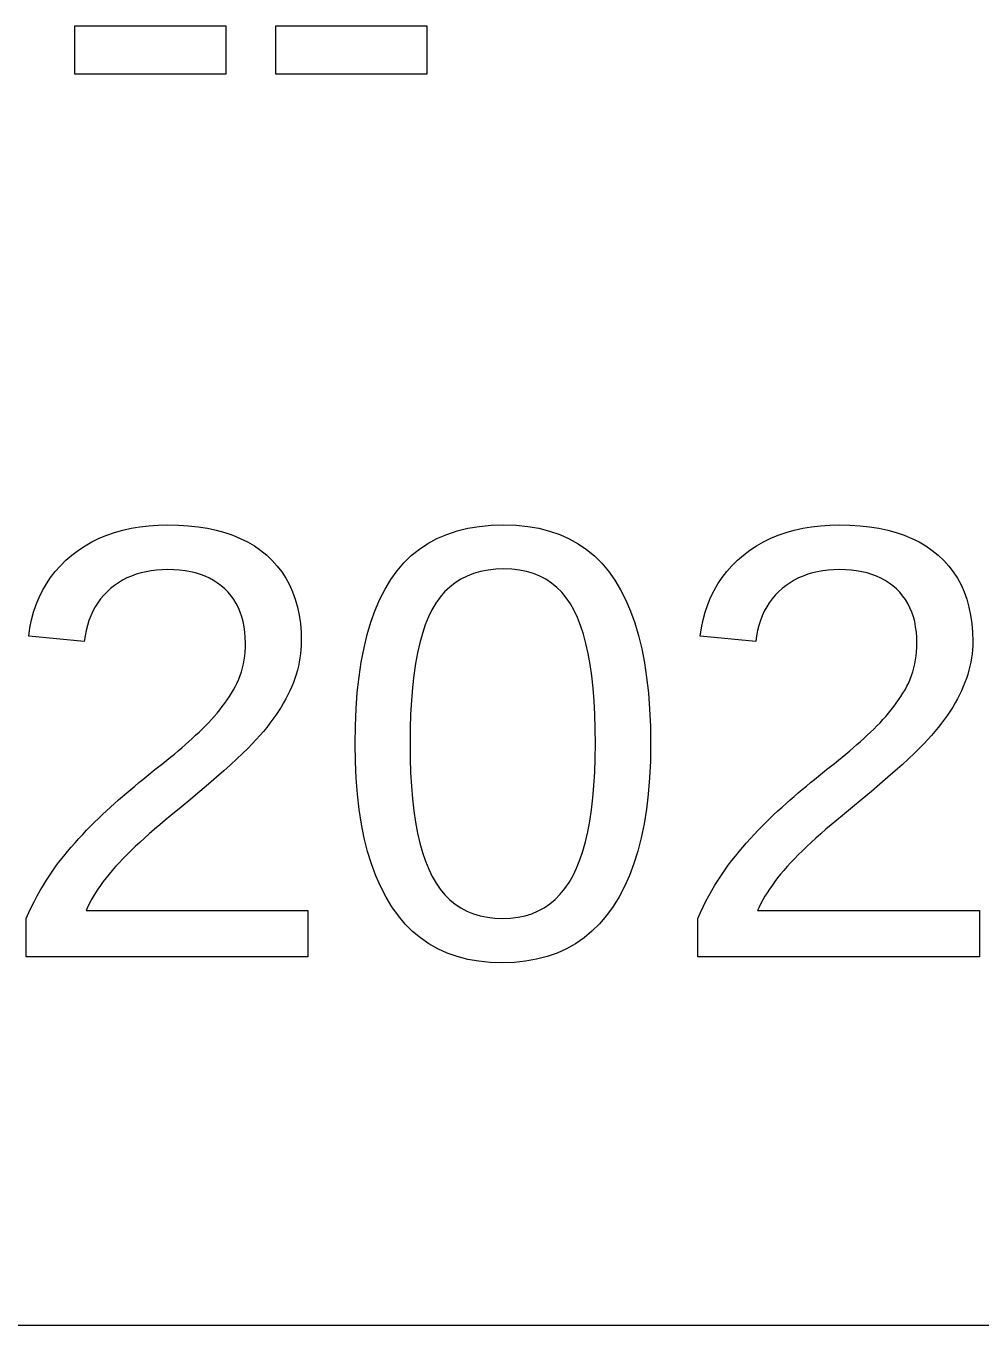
# Model space of a CAD drawing. Header units: metres. Extents: x -408 to 65, y -65 to 78.
# Drawn here: x -150.53 to -137.65, y -64.96 to -47.46 of the extents above; entities that cross this region are included whole.
import ezdxf

# ---------------------------------------------------------------- set-up
doc = ezdxf.new("R2010")
doc.units = ezdxf.units.M

msp = doc.modelspace()

# ---------------------------------------------------------------- linework, layer by layer
for p, q in [((-149.867, -48.1121), (-149.867, -47.4611)), ((-149.867, -47.4611), (-147.832, -47.4611)), ((-147.832, -47.4611), (-147.832, -48.1121)), ((-147.157, -48.1121), (-147.157, -47.4611)), ((-147.157, -47.4611), (-145.122, -47.4611)), ((-145.122, -47.4611), (-145.122, -48.1121)), ((-147.832, -48.1121), (-149.867, -48.1121)), ((-145.122, -48.1121), (-147.157, -48.1121)), ((-149.221, -54.2523), (-149.107, -54.2269)), ((-149.107, -54.2269), (-148.99, -54.2071)), ((-148.99, -54.2071), (-148.868, -54.193)), ((-148.868, -54.193), (-148.743, -54.1845)), ((-148.743, -54.1845), (-148.613, -54.1817)), ((-148.613, -54.1817), (-148.471, -54.1845)), ((-148.471, -54.1845), (-148.335, -54.193)), ((-148.335, -54.193), (-148.205, -54.2072)), ((-148.205, -54.2072), (-148.08, -54.2271)), ((-148.08, -54.2271), (-147.96, -54.2527)), ((-144.715, -54.2635), (-144.569, -54.2277)), ((-144.569, -54.2277), (-144.415, -54.2021)), ((-144.415, -54.2021), (-144.253, -54.1868)), ((-144.253, -54.1868), (-144.083, -54.1817)), ((-144.083, -54.1817), (-143.918, -54.1869)), ((-143.918, -54.1869), (-143.76, -54.2024)), ((-143.76, -54.2024), (-143.61, -54.2282)), ((-143.61, -54.2282), (-143.467, -54.2644)), ((-140.169, -54.2523), (-140.055, -54.2269)), ((-140.055, -54.2269), (-139.938, -54.2071)), ((-139.938, -54.2071), (-139.816, -54.193)), ((-139.816, -54.193), (-139.691, -54.1845)), ((-139.691, -54.1845), (-139.561, -54.1817)), ((-139.561, -54.1817), (-139.419, -54.1845)), ((-139.419, -54.1845), (-139.283, -54.193)), ((-139.283, -54.193), (-139.153, -54.2072)), ((-139.153, -54.2072), (-139.028, -54.2271)), ((-139.028, -54.2271), (-138.908, -54.2527)), ((-149.729, -54.4643), (-149.636, -54.4106)), ((-149.636, -54.4106), (-149.538, -54.3625)), ((-149.538, -54.3625), (-149.436, -54.3202)), ((-149.436, -54.3202), (-149.331, -54.2834)), ((-149.331, -54.2834), (-149.221, -54.2523)), ((-147.96, -54.2527), (-147.846, -54.2839)), ((-147.846, -54.2839), (-147.738, -54.3208)), ((-147.738, -54.3208), (-147.636, -54.3634)), ((-147.636, -54.3634), (-147.538, -54.4117)), ((-147.538, -54.4117), (-147.447, -54.4657)), ((-145.108, -54.4323), (-144.985, -54.3658)), ((-144.985, -54.3658), (-144.854, -54.3095)), ((-144.854, -54.3095), (-144.715, -54.2635)), ((-143.467, -54.2644), (-143.331, -54.311)), ((-143.331, -54.311), (-143.203, -54.3678)), ((-143.203, -54.3678), (-143.082, -54.4351)), ((-140.677, -54.4643), (-140.584, -54.4106)), ((-140.584, -54.4106), (-140.486, -54.3625)), ((-140.486, -54.3625), (-140.384, -54.3202)), ((-140.384, -54.3202), (-140.279, -54.2834)), ((-140.279, -54.2834), (-140.169, -54.2523)), ((-138.908, -54.2527), (-138.795, -54.2839)), ((-138.795, -54.2839), (-138.686, -54.3208)), ((-138.686, -54.3208), (-138.584, -54.3634)), ((-138.584, -54.3634), (-138.487, -54.4117)), ((-138.487, -54.4117), (-138.395, -54.4657)), ((-149.986, -54.6584), (-149.905, -54.5886)), ((-149.905, -54.5886), (-149.819, -54.5236)), ((-149.819, -54.5236), (-149.729, -54.4643)), ((-147.447, -54.4657), (-147.361, -54.5253)), ((-147.361, -54.5253), (-147.28, -54.5906)), ((-147.28, -54.5906), (-147.206, -54.6611)), ((-145.43, -54.6931), (-145.331, -54.5959)), ((-145.331, -54.5959), (-145.223, -54.509)), ((-145.223, -54.509), (-145.108, -54.4323)), ((-143.082, -54.4351), (-142.968, -54.5126)), ((-142.968, -54.5126), (-142.862, -54.6005)), ((-140.934, -54.6584), (-140.853, -54.5886)), ((-140.853, -54.5886), (-140.767, -54.5236)), ((-140.767, -54.5236), (-140.677, -54.4643)), ((-138.395, -54.4657), (-138.309, -54.5253)), ((-138.309, -54.5253), (-138.229, -54.5906)), ((-138.229, -54.5906), (-138.154, -54.6611)), ((-150.13, -54.8096), (-150.061, -54.732)), ((-150.061, -54.732), (-149.986, -54.6584)), ((-147.206, -54.6611), (-147.138, -54.7364)), ((-147.138, -54.7364), (-147.077, -54.8165)), ((-145.522, -54.8005), (-145.43, -54.6931)), ((-142.862, -54.6005), (-142.763, -54.6988)), ((-142.763, -54.6988), (-142.672, -54.8074)), ((-141.078, -54.8096), (-141.009, -54.732)), ((-141.009, -54.732), (-140.934, -54.6584)), ((-138.154, -54.6611), (-138.086, -54.7364)), ((-138.086, -54.7364), (-138.025, -54.8165)), ((-150.25, -54.9764), (-150.193, -54.891)), ((-150.193, -54.891), (-150.13, -54.8096)), ((-149.222, -54.9269), (-149.278, -54.9605)), ((-149.164, -54.8969), (-149.222, -54.9269)), ((-149.103, -54.8704), (-149.164, -54.8969)), ((-149.04, -54.8474), (-149.103, -54.8704)), ((-148.974, -54.828), (-149.04, -54.8474)), ((-148.907, -54.8121), (-148.974, -54.828)), ((-148.837, -54.7997), (-148.907, -54.8121)), ((-148.764, -54.7909), (-148.837, -54.7997)), ((-148.69, -54.7856), (-148.764, -54.7909)), ((-148.613, -54.7838), (-148.69, -54.7856)), ((-148.532, -54.7857), (-148.613, -54.7838)), ((-148.455, -54.7911), (-148.532, -54.7857)), ((-148.38, -54.8001), (-148.455, -54.7911)), ((-148.309, -54.8128), (-148.38, -54.8001)), ((-148.24, -54.8291), (-148.309, -54.8128)), ((-148.175, -54.849), (-148.24, -54.8291)), ((-148.112, -54.8725), (-148.175, -54.849)), ((-148.052, -54.8996), (-148.112, -54.8725)), ((-147.996, -54.9303), (-148.052, -54.8996)), ((-147.942, -54.9647), (-147.996, -54.9303)), ((-147.077, -54.8165), (-147.022, -54.9014)), ((-147.022, -54.9014), (-146.973, -54.991)), ((-145.684, -55.046), (-145.607, -54.9181)), ((-145.607, -54.9181), (-145.522, -54.8005)), ((-144.663, -54.9131), (-144.741, -54.9627)), ((-144.58, -54.8711), (-144.663, -54.9131)), ((-144.491, -54.8368), (-144.58, -54.8711)), ((-144.397, -54.8101), (-144.491, -54.8368)), ((-144.297, -54.791), (-144.397, -54.8101)), ((-144.193, -54.7796), (-144.297, -54.791)), ((-144.083, -54.7757), (-144.193, -54.7796)), ((-143.976, -54.7796), (-144.083, -54.7757)), ((-143.874, -54.7912), (-143.976, -54.7796)), ((-143.777, -54.8106), (-143.874, -54.7912)), ((-143.685, -54.8377), (-143.777, -54.8106)), ((-143.598, -54.8725), (-143.685, -54.8377)), ((-143.517, -54.9151), (-143.598, -54.8725)), ((-143.441, -54.9654), (-143.517, -54.9151)), ((-142.672, -54.8074), (-142.588, -54.9263)), ((-142.588, -54.9263), (-142.511, -55.0553)), ((-141.199, -54.9764), (-141.141, -54.891)), ((-141.141, -54.891), (-141.078, -54.8096)), ((-140.17, -54.9269), (-140.226, -54.9605)), ((-140.112, -54.8969), (-140.17, -54.9269)), ((-140.051, -54.8704), (-140.112, -54.8969)), ((-139.988, -54.8474), (-140.051, -54.8704)), ((-139.922, -54.828), (-139.988, -54.8474)), ((-139.855, -54.8121), (-139.922, -54.828)), ((-139.785, -54.7997), (-139.855, -54.8121)), ((-139.712, -54.7909), (-139.785, -54.7997)), ((-139.638, -54.7856), (-139.712, -54.7909)), ((-139.561, -54.7838), (-139.638, -54.7856)), ((-139.48, -54.7857), (-139.561, -54.7838)), ((-139.403, -54.7911), (-139.48, -54.7857)), ((-139.328, -54.8001), (-139.403, -54.7911)), ((-139.257, -54.8128), (-139.328, -54.8001)), ((-139.188, -54.8291), (-139.257, -54.8128)), ((-139.123, -54.849), (-139.188, -54.8291)), ((-139.06, -54.8725), (-139.123, -54.849)), ((-139, -54.8996), (-139.06, -54.8725)), ((-138.944, -54.9303), (-139, -54.8996)), ((-138.89, -54.9647), (-138.944, -54.9303)), ((-138.025, -54.8165), (-137.97, -54.9014)), ((-137.97, -54.9014), (-137.921, -54.991)), ((-150.348, -55.1588), (-150.302, -55.0657)), ((-150.302, -55.0657), (-150.25, -54.9764)), ((-149.433, -55.082), (-149.478, -55.1287)), ((-149.384, -55.0382), (-149.433, -55.082)), ((-149.332, -54.9976), (-149.384, -55.0382)), ((-149.278, -54.9605), (-149.332, -54.9976)), ((-147.892, -55.0027), (-147.942, -54.9647)), ((-147.844, -55.0443), (-147.892, -55.0027)), ((-147.8, -55.0891), (-147.844, -55.0443)), ((-147.759, -55.1369), (-147.8, -55.0891)), ((-146.973, -54.991), (-146.931, -55.0854)), ((-146.931, -55.0854), (-146.895, -55.1846)), ((-145.754, -55.1842), (-145.684, -55.046)), ((-144.882, -55.0847), (-144.944, -55.1572)), ((-144.814, -55.0199), (-144.882, -55.0847)), ((-144.741, -54.9627), (-144.814, -55.0199)), ((-143.37, -55.0235), (-143.441, -54.9654)), ((-143.304, -55.0893), (-143.37, -55.0235)), ((-143.243, -55.1628), (-143.304, -55.0893)), ((-142.511, -55.0553), (-142.44, -55.1944)), ((-141.296, -55.1588), (-141.25, -55.0657)), ((-141.25, -55.0657), (-141.199, -54.9764)), ((-140.381, -55.082), (-140.426, -55.1287)), ((-140.332, -55.0382), (-140.381, -55.082)), ((-140.28, -54.9976), (-140.332, -55.0382)), ((-140.226, -54.9605), (-140.28, -54.9976)), ((-138.84, -55.0027), (-138.89, -54.9647)), ((-138.792, -55.0443), (-138.84, -55.0027)), ((-138.748, -55.0891), (-138.792, -55.0443)), ((-138.708, -55.1369), (-138.748, -55.0891)), ((-137.921, -54.991), (-137.879, -55.0854)), ((-137.879, -55.0854), (-137.844, -55.1846)), ((-150.422, -55.3568), (-150.388, -55.2559)), ((-150.388, -55.2559), (-150.348, -55.1588)), ((-149.593, -55.2858), (-149.625, -55.3438)), ((-149.558, -55.2305), (-149.593, -55.2858)), ((-149.52, -55.1782), (-149.558, -55.2305)), ((-149.478, -55.1287), (-149.52, -55.1782)), ((-147.723, -55.1877), (-147.759, -55.1369)), ((-147.69, -55.2414), (-147.723, -55.1877)), ((-147.661, -55.298), (-147.69, -55.2414)), ((-146.895, -55.1846), (-146.866, -55.2886)), ((-146.866, -55.2886), (-146.844, -55.3974)), ((-145.818, -55.3326), (-145.754, -55.1842)), ((-145.002, -55.2373), (-145.053, -55.325)), ((-144.944, -55.1572), (-145.002, -55.2373)), ((-143.187, -55.2441), (-143.243, -55.1628)), ((-143.137, -55.3331), (-143.187, -55.2441)), ((-142.44, -55.1944), (-142.377, -55.3433)), ((-141.37, -55.3568), (-141.336, -55.2559)), ((-141.336, -55.2559), (-141.296, -55.1588)), ((-140.541, -55.2858), (-140.573, -55.3438)), ((-140.506, -55.2305), (-140.541, -55.2858)), ((-140.468, -55.1782), (-140.506, -55.2305)), ((-140.426, -55.1287), (-140.468, -55.1782)), ((-138.671, -55.1877), (-138.708, -55.1369)), ((-138.638, -55.2414), (-138.671, -55.1877)), ((-138.61, -55.298), (-138.638, -55.2414)), ((-137.844, -55.1846), (-137.814, -55.2886)), ((-137.814, -55.2886), (-137.792, -55.3974)), ((-150.472, -55.5704), (-150.45, -55.4617)), ((-150.45, -55.4617), (-150.422, -55.3568)), ((-149.677, -55.4686), (-149.698, -55.5352)), ((-149.652, -55.4048), (-149.677, -55.4686)), ((-149.625, -55.3438), (-149.652, -55.4048)), ((-147.636, -55.3576), (-147.661, -55.298)), ((-147.615, -55.4201), (-147.636, -55.3576)), ((-147.598, -55.4855), (-147.615, -55.4201)), ((-146.844, -55.3974), (-146.827, -55.5109)), ((-145.875, -55.4914), (-145.818, -55.3326)), ((-145.1, -55.4215), (-145.143, -55.5278)), ((-145.053, -55.325), (-145.1, -55.4215)), ((-143.091, -55.4308), (-143.137, -55.3331)), ((-143.049, -55.5379), (-143.091, -55.4308)), ((-142.377, -55.3433), (-142.32, -55.5022)), ((-141.42, -55.5704), (-141.398, -55.4617)), ((-141.398, -55.4617), (-141.37, -55.3568)), ((-140.625, -55.4686), (-140.646, -55.5352)), ((-140.601, -55.4048), (-140.625, -55.4686)), ((-140.573, -55.3438), (-140.601, -55.4048)), ((-138.585, -55.3576), (-138.61, -55.298)), ((-138.563, -55.4201), (-138.585, -55.3576)), ((-138.546, -55.4855), (-138.563, -55.4201)), ((-137.792, -55.3974), (-137.776, -55.5109)), ((-150.489, -55.6831), (-150.472, -55.5704)), ((-149.715, -55.6047), (-149.729, -55.677)), ((-149.698, -55.5352), (-149.715, -55.6047)), ((-147.585, -55.5539), (-147.598, -55.4855)), ((-147.575, -55.6252), (-147.585, -55.5539)), ((-147.569, -55.6995), (-147.575, -55.6252)), ((-146.827, -55.5109), (-146.818, -55.6292)), ((-146.818, -55.6292), (-146.815, -55.7522)), ((-145.925, -55.6604), (-145.875, -55.4914)), ((-145.182, -55.6439), (-145.217, -55.7699)), ((-145.143, -55.5278), (-145.182, -55.6439)), ((-143.011, -55.6546), (-143.049, -55.5379)), ((-142.32, -55.5022), (-142.27, -55.6711)), ((-141.437, -55.6831), (-141.42, -55.5704)), ((-140.663, -55.6047), (-140.678, -55.677)), ((-140.646, -55.5352), (-140.663, -55.6047)), ((-138.533, -55.5539), (-138.546, -55.4855)), ((-138.523, -55.6252), (-138.533, -55.5539)), ((-138.517, -55.6995), (-138.523, -55.6252)), ((-137.776, -55.5109), (-137.766, -55.6292)), ((-137.766, -55.6292), (-137.763, -55.7522)), ((-149.74, -55.7522), (-150.489, -55.6831)), ((-149.729, -55.677), (-149.74, -55.7522)), ((-147.567, -55.7767), (-147.569, -55.6995)), ((-147.568, -55.8345), (-147.567, -55.7767)), ((-146.816, -55.8078), (-146.819, -55.8633)), ((-146.815, -55.7522), (-146.816, -55.8078)), ((-145.968, -55.8397), (-145.925, -55.6604)), ((-145.217, -55.7699), (-145.248, -55.9057)), ((-142.978, -55.7807), (-143.011, -55.6546)), ((-142.948, -55.9163), (-142.978, -55.7807)), ((-142.27, -55.6711), (-142.226, -55.8499)), ((-140.688, -55.7522), (-141.437, -55.6831)), ((-140.678, -55.677), (-140.688, -55.7522)), ((-138.515, -55.7767), (-138.517, -55.6995)), ((-138.516, -55.8345), (-138.515, -55.7767)), ((-137.764, -55.8078), (-137.767, -55.8633)), ((-137.763, -55.7522), (-137.764, -55.8078)), ((-147.585, -56.0018), (-147.577, -55.947)), ((-147.577, -55.947), (-147.572, -55.8913)), ((-147.572, -55.8913), (-147.568, -55.8345)), ((-146.832, -55.9742), (-146.841, -56.0296)), ((-146.824, -55.9188), (-146.832, -55.9742)), ((-146.819, -55.8633), (-146.824, -55.9188)), ((-146.005, -56.0293), (-145.968, -55.8397)), ((-145.248, -55.9057), (-145.275, -56.0513)), ((-142.922, -56.0614), (-142.948, -55.9163)), ((-142.226, -55.8499), (-142.189, -56.0386)), ((-138.533, -56.0018), (-138.525, -55.947)), ((-138.525, -55.947), (-138.52, -55.8913)), ((-138.52, -55.8913), (-138.516, -55.8345)), ((-137.78, -55.9742), (-137.789, -56.0296)), ((-137.772, -55.9188), (-137.78, -55.9742)), ((-137.767, -55.8633), (-137.772, -55.9188)), ((-147.639, -56.2106), (-147.622, -56.1599)), ((-147.622, -56.1599), (-147.607, -56.1082)), ((-147.607, -56.1082), (-147.595, -56.0555)), ((-147.595, -56.0555), (-147.585, -56.0018)), ((-146.866, -56.1401), (-146.882, -56.1953)), ((-146.853, -56.0848), (-146.866, -56.1401)), ((-146.841, -56.0296), (-146.853, -56.0848)), ((-146.035, -56.2292), (-146.005, -56.0293)), ((-145.275, -56.0513), (-145.297, -56.2067)), ((-142.9, -56.216), (-142.922, -56.0614)), ((-142.189, -56.0386), (-142.159, -56.2373)), ((-138.587, -56.2106), (-138.57, -56.1599)), ((-138.57, -56.1599), (-138.556, -56.1082)), ((-138.556, -56.1082), (-138.543, -56.0555)), ((-138.543, -56.0555), (-138.533, -56.0018)), ((-137.815, -56.1401), (-137.83, -56.1953)), ((-137.801, -56.0848), (-137.815, -56.1401)), ((-137.789, -56.0296), (-137.801, -56.0848)), ((-147.702, -56.3566), (-147.679, -56.309)), ((-147.679, -56.309), (-147.658, -56.2603)), ((-147.658, -56.2603), (-147.639, -56.2106)), ((-146.921, -56.3055), (-146.943, -56.3605)), ((-146.9, -56.2504), (-146.921, -56.3055)), ((-146.882, -56.1953), (-146.9, -56.2504)), ((-146.059, -56.4393), (-146.035, -56.2292)), ((-145.297, -56.2067), (-145.316, -56.372)), ((-142.882, -56.3802), (-142.9, -56.216)), ((-142.159, -56.2373), (-142.136, -56.4459)), ((-138.65, -56.3566), (-138.627, -56.309)), ((-138.627, -56.309), (-138.606, -56.2603)), ((-138.606, -56.2603), (-138.587, -56.2106)), ((-137.869, -56.3055), (-137.891, -56.3605)), ((-137.848, -56.2504), (-137.869, -56.3055)), ((-137.83, -56.1953), (-137.848, -56.2504)), ((-147.815, -56.5401), (-147.784, -56.4948)), ((-147.784, -56.4948), (-147.755, -56.4492)), ((-147.755, -56.4492), (-147.728, -56.4032)), ((-147.728, -56.4032), (-147.702, -56.3566)), ((-146.994, -56.4704), (-147.022, -56.5253)), ((-146.967, -56.4154), (-146.994, -56.4704)), ((-146.943, -56.3605), (-146.967, -56.4154)), ((-146.075, -56.6598), (-146.059, -56.4393)), ((-145.316, -56.372), (-145.33, -56.5472)), ((-142.868, -56.5538), (-142.882, -56.3802)), ((-142.136, -56.4459), (-142.119, -56.6645)), ((-138.763, -56.5401), (-138.732, -56.4948)), ((-138.732, -56.4948), (-138.704, -56.4492)), ((-138.704, -56.4492), (-138.676, -56.4032)), ((-138.676, -56.4032), (-138.65, -56.3566)), ((-137.942, -56.4704), (-137.97, -56.5253)), ((-137.915, -56.4154), (-137.942, -56.4704)), ((-137.891, -56.3605), (-137.915, -56.4154)), ((-147.949, -56.7177), (-147.914, -56.6738)), ((-147.914, -56.6738), (-147.879, -56.6296)), ((-147.879, -56.6296), (-147.846, -56.585)), ((-147.846, -56.585), (-147.815, -56.5401)), ((-147.12, -56.6901), (-147.157, -56.745)), ((-147.085, -56.6351), (-147.12, -56.6901)), ((-147.053, -56.5802), (-147.085, -56.6351)), ((-147.022, -56.5253), (-147.053, -56.5802)), ((-146.085, -56.8905), (-146.075, -56.6598)), ((-145.33, -56.5472), (-145.34, -56.7321)), ((-142.858, -56.7369), (-142.868, -56.5538)), ((-142.119, -56.6645), (-142.109, -56.8931)), ((-138.898, -56.7177), (-138.862, -56.6738)), ((-138.862, -56.6738), (-138.827, -56.6296)), ((-138.827, -56.6296), (-138.794, -56.585)), ((-138.794, -56.585), (-138.763, -56.5401)), ((-138.068, -56.6901), (-138.105, -56.745)), ((-138.033, -56.6351), (-138.068, -56.6901)), ((-138.001, -56.5802), (-138.033, -56.6351)), ((-137.97, -56.5253), (-138.001, -56.5802)), ((-148.106, -56.89), (-148.065, -56.8474)), ((-148.065, -56.8474), (-148.025, -56.8045)), ((-148.025, -56.8045), (-147.987, -56.7613)), ((-147.987, -56.7613), (-147.949, -56.7177)), ((-147.237, -56.8549), (-147.28, -56.9098)), ((-147.196, -56.7999), (-147.237, -56.8549)), ((-147.157, -56.745), (-147.196, -56.7999)), ((-145.34, -56.7321), (-145.346, -56.9269)), ((-142.852, -56.9294), (-142.858, -56.7369)), ((-139.055, -56.89), (-139.013, -56.8474)), ((-139.013, -56.8474), (-138.973, -56.8045)), ((-138.973, -56.8045), (-138.935, -56.7613)), ((-138.935, -56.7613), (-138.898, -56.7177)), ((-138.185, -56.8549), (-138.228, -56.9098)), ((-138.144, -56.7999), (-138.185, -56.8549)), ((-138.105, -56.745), (-138.144, -56.7999)), ((-148.283, -57.0583), (-148.238, -57.0163)), ((-148.238, -57.0163), (-148.193, -56.9742)), ((-148.193, -56.9742), (-148.149, -56.9322)), ((-148.149, -56.9322), (-148.106, -56.89)), ((-147.372, -57.0197), (-147.421, -57.0746)), ((-147.325, -56.9647), (-147.372, -57.0197)), ((-147.28, -56.9098), (-147.325, -56.9647)), ((-146.089, -57.1315), (-146.085, -56.8905)), ((-145.346, -56.9269), (-145.348, -57.1315)), ((-142.85, -57.1315), (-142.852, -56.9294)), ((-142.109, -56.8931), (-142.106, -57.1315)), ((-139.231, -57.0583), (-139.186, -57.0163)), ((-139.186, -57.0163), (-139.141, -56.9742)), ((-139.141, -56.9742), (-139.097, -56.9322)), ((-139.097, -56.9322), (-139.055, -56.89)), ((-138.32, -57.0197), (-138.369, -57.0746)), ((-138.273, -56.9647), (-138.32, -57.0197)), ((-138.228, -56.9098), (-138.273, -56.9647)), ((-148.474, -57.2265), (-148.425, -57.1844)), ((-148.425, -57.1844), (-148.377, -57.1424)), ((-148.377, -57.1424), (-148.33, -57.1004)), ((-148.33, -57.1004), (-148.283, -57.0583)), ((-147.536, -57.1945), (-147.606, -57.262)), ((-147.475, -57.132), (-147.536, -57.1945)), ((-147.421, -57.0746), (-147.475, -57.132)), ((-146.085, -57.3675), (-146.089, -57.1315)), ((-145.348, -57.1315), (-145.346, -57.3304)), ((-142.852, -57.3266), (-142.85, -57.1315)), ((-142.106, -57.1315), (-142.109, -57.3662)), ((-139.422, -57.2265), (-139.373, -57.1844)), ((-139.373, -57.1844), (-139.325, -57.1424)), ((-139.325, -57.1424), (-139.278, -57.1004)), ((-139.278, -57.1004), (-139.231, -57.0583)), ((-138.485, -57.1945), (-138.554, -57.262)), ((-138.423, -57.132), (-138.485, -57.1945)), ((-138.369, -57.0746), (-138.423, -57.132)), ((-148.733, -57.4367), (-148.68, -57.3947)), ((-148.68, -57.3947), (-148.627, -57.3526)), ((-148.627, -57.3526), (-148.575, -57.3106)), ((-148.575, -57.3106), (-148.524, -57.2685)), ((-148.524, -57.2685), (-148.474, -57.2265)), ((-147.683, -57.3345), (-147.767, -57.4121)), ((-147.606, -57.262), (-147.683, -57.3345)), ((-146.075, -57.5938), (-146.085, -57.3675)), ((-145.346, -57.3304), (-145.34, -57.5202)), ((-142.858, -57.5131), (-142.852, -57.3266)), ((-142.109, -57.3662), (-142.12, -57.5914)), ((-139.681, -57.4367), (-139.628, -57.3947)), ((-139.628, -57.3947), (-139.575, -57.3526)), ((-139.575, -57.3526), (-139.523, -57.3106)), ((-139.523, -57.3106), (-139.472, -57.2685)), ((-139.472, -57.2685), (-139.422, -57.2265)), ((-138.631, -57.3345), (-138.715, -57.4121)), ((-138.554, -57.262), (-138.631, -57.3345)), ((-148.949, -57.6096), (-148.895, -57.5655)), ((-148.895, -57.5655), (-148.841, -57.522)), ((-148.841, -57.522), (-148.787, -57.479)), ((-148.787, -57.479), (-148.733, -57.4367)), ((-147.859, -57.4947), (-147.959, -57.5823)), ((-147.767, -57.4121), (-147.859, -57.4947)), ((-145.34, -57.5202), (-145.33, -57.7009)), ((-142.869, -57.691), (-142.858, -57.5131)), ((-139.897, -57.6096), (-139.843, -57.5655)), ((-139.843, -57.5655), (-139.789, -57.522)), ((-139.789, -57.522), (-139.735, -57.479)), ((-139.735, -57.479), (-139.681, -57.4367)), ((-138.807, -57.4947), (-138.907, -57.5823)), ((-138.715, -57.4121), (-138.807, -57.4947)), ((-149.167, -57.792), (-149.112, -57.7455)), ((-149.112, -57.7455), (-149.058, -57.6996)), ((-149.058, -57.6996), (-149.004, -57.6543)), ((-149.004, -57.6543), (-148.949, -57.6096)), ((-148.066, -57.675), (-148.181, -57.7726)), ((-147.959, -57.5823), (-148.066, -57.675)), ((-146.058, -57.8105), (-146.075, -57.5938)), ((-145.33, -57.7009), (-145.315, -57.8725)), ((-142.884, -57.8603), (-142.869, -57.691)), ((-142.12, -57.5914), (-142.137, -57.8072)), ((-140.115, -57.792), (-140.061, -57.7455)), ((-140.061, -57.7455), (-140.006, -57.6996)), ((-140.006, -57.6996), (-139.952, -57.6543)), ((-139.952, -57.6543), (-139.897, -57.6096)), ((-139.014, -57.675), (-139.129, -57.7726)), ((-138.907, -57.5823), (-139.014, -57.675)), ((-149.331, -57.9351), (-149.276, -57.8868)), ((-149.276, -57.8868), (-149.222, -57.8391)), ((-149.222, -57.8391), (-149.167, -57.792)), ((-148.304, -57.8754), (-148.434, -57.9831)), ((-148.181, -57.7726), (-148.304, -57.8754)), ((-146.034, -58.0176), (-146.058, -57.8105)), ((-145.315, -57.8725), (-145.296, -58.035)), ((-142.902, -58.021), (-142.884, -57.8603)), ((-142.137, -57.8072), (-142.162, -58.0135)), ((-140.279, -57.9351), (-140.224, -57.8868)), ((-140.224, -57.8868), (-140.17, -57.8391)), ((-140.17, -57.8391), (-140.115, -57.792)), ((-139.252, -57.8754), (-139.382, -57.9831)), ((-139.129, -57.7726), (-139.252, -57.8754)), ((-149.549, -58.1358), (-149.495, -58.0842)), ((-149.495, -58.0842), (-149.441, -58.0336)), ((-149.441, -58.0336), (-149.386, -57.9839)), ((-149.386, -57.9839), (-149.331, -57.9351)), ((-148.572, -58.0958), (-148.649, -58.1591)), ((-148.434, -57.9831), (-148.572, -58.0958)), ((-146.003, -58.2151), (-146.034, -58.0176)), ((-145.296, -58.035), (-145.274, -58.1884)), ((-142.925, -58.1731), (-142.902, -58.021)), ((-142.162, -58.0135), (-142.193, -58.2105)), ((-140.497, -58.1358), (-140.443, -58.0842)), ((-140.443, -58.0842), (-140.389, -58.0336)), ((-140.389, -58.0336), (-140.334, -57.9839)), ((-140.334, -57.9839), (-140.279, -57.9351)), ((-139.52, -58.0958), (-139.597, -58.1591)), ((-139.382, -57.9831), (-139.52, -58.0958)), ((-149.708, -58.2962), (-149.655, -58.2418)), ((-149.655, -58.2418), (-149.602, -58.1883)), ((-149.602, -58.1883), (-149.549, -58.1358)), ((-148.723, -58.2212), (-148.794, -58.2824)), ((-148.649, -58.1591), (-148.723, -58.2212)), ((-145.965, -58.403), (-146.003, -58.2151)), ((-145.274, -58.1884), (-145.247, -58.3327)), ((-142.953, -58.3167), (-142.925, -58.1731)), ((-142.193, -58.2105), (-142.232, -58.3979)), ((-140.656, -58.2962), (-140.603, -58.2418)), ((-140.603, -58.2418), (-140.55, -58.1883)), ((-140.55, -58.1883), (-140.497, -58.1358)), ((-139.671, -58.2212), (-139.742, -58.2824)), ((-139.597, -58.1591), (-139.671, -58.2212)), ((-149.863, -58.4653), (-149.812, -58.408)), ((-149.812, -58.408), (-149.76, -58.3516)), ((-149.76, -58.3516), (-149.708, -58.2962)), ((-148.929, -58.4015), (-148.992, -58.4595)), ((-148.863, -58.3425), (-148.929, -58.4015)), ((-148.794, -58.2824), (-148.863, -58.3425)), ((-145.92, -58.5813), (-145.965, -58.403)), ((-145.247, -58.3327), (-145.215, -58.4679)), ((-142.984, -58.4516), (-142.953, -58.3167)), ((-142.232, -58.3979), (-142.278, -58.576)), ((-140.811, -58.4653), (-140.76, -58.408)), ((-140.76, -58.408), (-140.708, -58.3516)), ((-140.708, -58.3516), (-140.656, -58.2962)), ((-139.877, -58.4015), (-139.94, -58.4595)), ((-139.811, -58.3425), (-139.877, -58.4015)), ((-139.742, -58.2824), (-139.811, -58.3425)), ((-150.015, -58.6431), (-149.965, -58.5829)), ((-149.965, -58.5829), (-149.914, -58.5236)), ((-149.914, -58.5236), (-149.863, -58.4653)), ((-149.111, -58.5723), (-149.167, -58.6272)), ((-149.053, -58.5164), (-149.111, -58.5723)), ((-148.992, -58.4595), (-149.053, -58.5164)), ((-145.868, -58.75), (-145.92, -58.5813)), ((-145.215, -58.4679), (-145.18, -58.594)), ((-145.18, -58.594), (-145.141, -58.711)), ((-143.059, -58.6958), (-143.019, -58.578)), ((-143.019, -58.578), (-142.984, -58.4516)), ((-142.278, -58.576), (-142.331, -58.7446)), ((-140.963, -58.6431), (-140.913, -58.5829)), ((-140.913, -58.5829), (-140.862, -58.5236)), ((-140.862, -58.5236), (-140.811, -58.4653)), ((-140.059, -58.5723), (-140.115, -58.6272)), ((-140.001, -58.5164), (-140.059, -58.5723)), ((-139.94, -58.4595), (-140.001, -58.5164)), ((-150.158, -58.8322), (-150.112, -58.7676)), ((-150.112, -58.7676), (-150.064, -58.7046)), ((-150.064, -58.7046), (-150.015, -58.6431)), ((-149.317, -58.7855), (-149.362, -58.8365)), ((-149.269, -58.7338), (-149.317, -58.7855)), ((-149.219, -58.681), (-149.269, -58.7338)), ((-149.167, -58.6272), (-149.219, -58.681)), ((-145.81, -58.9091), (-145.868, -58.75)), ((-145.141, -58.711), (-145.097, -58.8189)), ((-143.103, -58.8049), (-143.059, -58.6958)), ((-142.331, -58.7446), (-142.39, -58.9037)), ((-141.107, -58.8322), (-141.06, -58.7676)), ((-141.06, -58.7676), (-141.012, -58.7046)), ((-141.012, -58.7046), (-140.963, -58.6431)), ((-140.265, -58.7855), (-140.31, -58.8365)), ((-140.218, -58.7338), (-140.265, -58.7855)), ((-140.167, -58.681), (-140.218, -58.7338)), ((-140.115, -58.6272), (-140.167, -58.681)), ((-150.291, -59.0352), (-150.248, -58.966)), ((-150.248, -58.966), (-150.204, -58.8983)), ((-150.204, -58.8983), (-150.158, -58.8322)), ((-149.446, -58.9377), (-149.484, -58.9878)), ((-149.405, -58.8873), (-149.446, -58.9377)), ((-149.362, -58.8365), (-149.405, -58.8873)), ((-145.744, -59.0585), (-145.81, -58.9091)), ((-145.097, -58.8189), (-145.049, -58.9177)), ((-145.049, -58.9177), (-144.997, -59.0081)), ((-143.204, -58.9978), (-143.151, -58.9055)), ((-143.151, -58.9055), (-143.103, -58.8049)), ((-142.39, -58.9037), (-142.457, -59.0535)), ((-141.239, -59.0352), (-141.196, -58.966)), ((-141.196, -58.966), (-141.152, -58.8983)), ((-141.152, -58.8983), (-141.107, -58.8322)), ((-140.394, -58.9377), (-140.432, -58.9878)), ((-140.353, -58.8873), (-140.394, -58.9377)), ((-140.31, -58.8365), (-140.353, -58.8873)), ((-150.373, -59.1784), (-150.332, -59.106)), ((-150.332, -59.106), (-150.291, -59.0352)), ((-149.587, -59.1363), (-149.617, -59.1851)), ((-149.555, -59.0871), (-149.587, -59.1363)), ((-149.521, -59.0376), (-149.555, -59.0871)), ((-149.484, -58.9878), (-149.521, -59.0376)), ((-145.672, -59.1984), (-145.744, -59.0585)), ((-144.997, -59.0081), (-144.94, -59.0905)), ((-144.94, -59.0905), (-144.878, -59.1652)), ((-143.323, -59.1583), (-143.261, -59.0821)), ((-143.261, -59.0821), (-143.204, -58.9978)), ((-142.457, -59.0535), (-142.531, -59.1937)), ((-141.321, -59.1784), (-141.28, -59.106)), ((-141.28, -59.106), (-141.239, -59.0352)), ((-140.535, -59.1363), (-140.565, -59.1851)), ((-140.503, -59.0871), (-140.535, -59.1363)), ((-140.469, -59.0376), (-140.503, -59.0871)), ((-140.432, -58.9878), (-140.469, -59.0376)), ((-150.449, -59.3277), (-150.412, -59.2523)), ((-150.412, -59.2523), (-150.373, -59.1784)), ((-149.671, -59.282), (-149.694, -59.3299)), ((-149.645, -59.2337), (-149.671, -59.282)), ((-149.617, -59.1851), (-149.645, -59.2337)), ((-145.592, -59.3287), (-145.672, -59.1984)), ((-144.878, -59.1652), (-144.811, -59.2319)), ((-144.811, -59.2319), (-144.739, -59.2908)), ((-144.739, -59.2908), (-144.662, -59.3419)), ((-143.539, -59.3389), (-143.462, -59.2867)), ((-143.462, -59.2867), (-143.39, -59.2265)), ((-143.39, -59.2265), (-143.323, -59.1583)), ((-142.531, -59.1937), (-142.612, -59.3246)), ((-141.398, -59.3277), (-141.36, -59.2523)), ((-141.36, -59.2523), (-141.321, -59.1784)), ((-140.619, -59.282), (-140.642, -59.3299)), ((-140.593, -59.2337), (-140.619, -59.282)), ((-140.565, -59.1851), (-140.593, -59.2337)), ((-150.521, -59.4833), (-150.486, -59.4047)), ((-150.521, -60), (-150.521, -59.4833)), ((-150.486, -59.4047), (-150.449, -59.3277)), ((-149.694, -59.3299), (-149.716, -59.3775)), ((-149.716, -59.3775), (-146.725, -59.3775)), ((-146.725, -59.3775), (-146.725, -60)), ((-145.506, -59.4489), (-145.592, -59.3287)), ((-145.413, -59.5587), (-145.506, -59.4489)), ((-144.662, -59.3419), (-144.581, -59.3851)), ((-144.581, -59.3851), (-144.494, -59.4204)), ((-144.494, -59.4204), (-144.403, -59.4479)), ((-144.403, -59.4479), (-144.306, -59.4676)), ((-144.306, -59.4676), (-144.205, -59.4794)), ((-144.205, -59.4794), (-144.099, -59.4833)), ((-144.099, -59.4833), (-143.994, -59.4793)), ((-143.994, -59.4793), (-143.893, -59.4672)), ((-143.893, -59.4672), (-143.797, -59.4472)), ((-143.797, -59.4472), (-143.706, -59.4191)), ((-143.706, -59.4191), (-143.62, -59.383)), ((-143.62, -59.383), (-143.539, -59.3389)), ((-142.7, -59.4455), (-142.794, -59.5558)), ((-142.612, -59.3246), (-142.7, -59.4455)), ((-141.469, -59.4833), (-141.434, -59.4047)), ((-141.469, -60), (-141.469, -59.4833)), ((-141.434, -59.4047), (-141.398, -59.3277)), ((-140.642, -59.3299), (-140.664, -59.3775)), ((-140.664, -59.3775), (-137.673, -59.3775)), ((-137.673, -59.3775), (-137.673, -60)), ((-145.313, -59.658), (-145.413, -59.5587)), ((-145.207, -59.7468), (-145.313, -59.658)), ((-142.896, -59.6557), (-143.003, -59.745)), ((-142.794, -59.5558), (-142.896, -59.6557)), ((-145.093, -59.8252), (-145.207, -59.7468)), ((-144.973, -59.8932), (-145.093, -59.8252)), ((-143.118, -59.8239), (-143.239, -59.8922)), ((-143.003, -59.745), (-143.118, -59.8239)), ((-146.725, -60), (-150.521, -60)), ((-144.846, -59.9507), (-144.973, -59.8932)), ((-144.712, -59.9977), (-144.846, -59.9507)), ((-144.571, -60.0343), (-144.712, -59.9977)), ((-143.502, -59.9973), (-143.643, -60.0341)), ((-143.367, -59.95), (-143.502, -59.9973)), ((-143.239, -59.8922), (-143.367, -59.95)), ((-137.673, -60), (-141.469, -60)), ((-144.423, -60.0604), (-144.571, -60.0343)), ((-144.269, -60.0761), (-144.423, -60.0604)), ((-144.107, -60.0814), (-144.269, -60.0761)), ((-143.946, -60.0761), (-144.107, -60.0814)), ((-143.791, -60.0603), (-143.946, -60.0761)), ((-143.643, -60.0341), (-143.791, -60.0603)), ((-345.268, -64.9604), (2.26846, -64.9604))]:
    msp.add_line(p, q)

doc.saveas('drawing.dxf')
